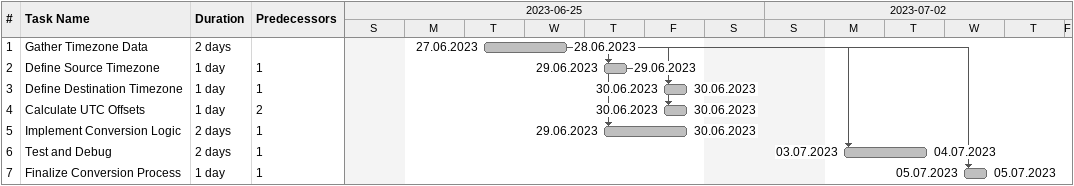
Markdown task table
| ID | Task | Duration | Start | Finish | Predecessors |
|---|---|---|---|---|---|
| 1 | Gather Timezone Data | 2d | 2023-06-27 | 2023-06-28 |  |
| 2 | Define Source Timezone | 1d | 2023-06-29 | 2023-06-29 | 1 |
| 3 | Define Destination Timezone | 1d | 2023-06-30 | 2023-06-30 | 1 |
| 4 | Calculate UTC Offsets | 1d | 2023-06-30 | 2023-06-30 | 2 |
| 5 | Implement Conversion Logic | 2d | 2023-06-29 | 2023-06-30 | 1 |
| 6 | Test and Debug | 2d | 2023-07-03 | 2023-07-04 | 1 |
| 7 | Finalize Conversion Process | 1d | 2023-07-05 | 2023-07-05 | 1 |
